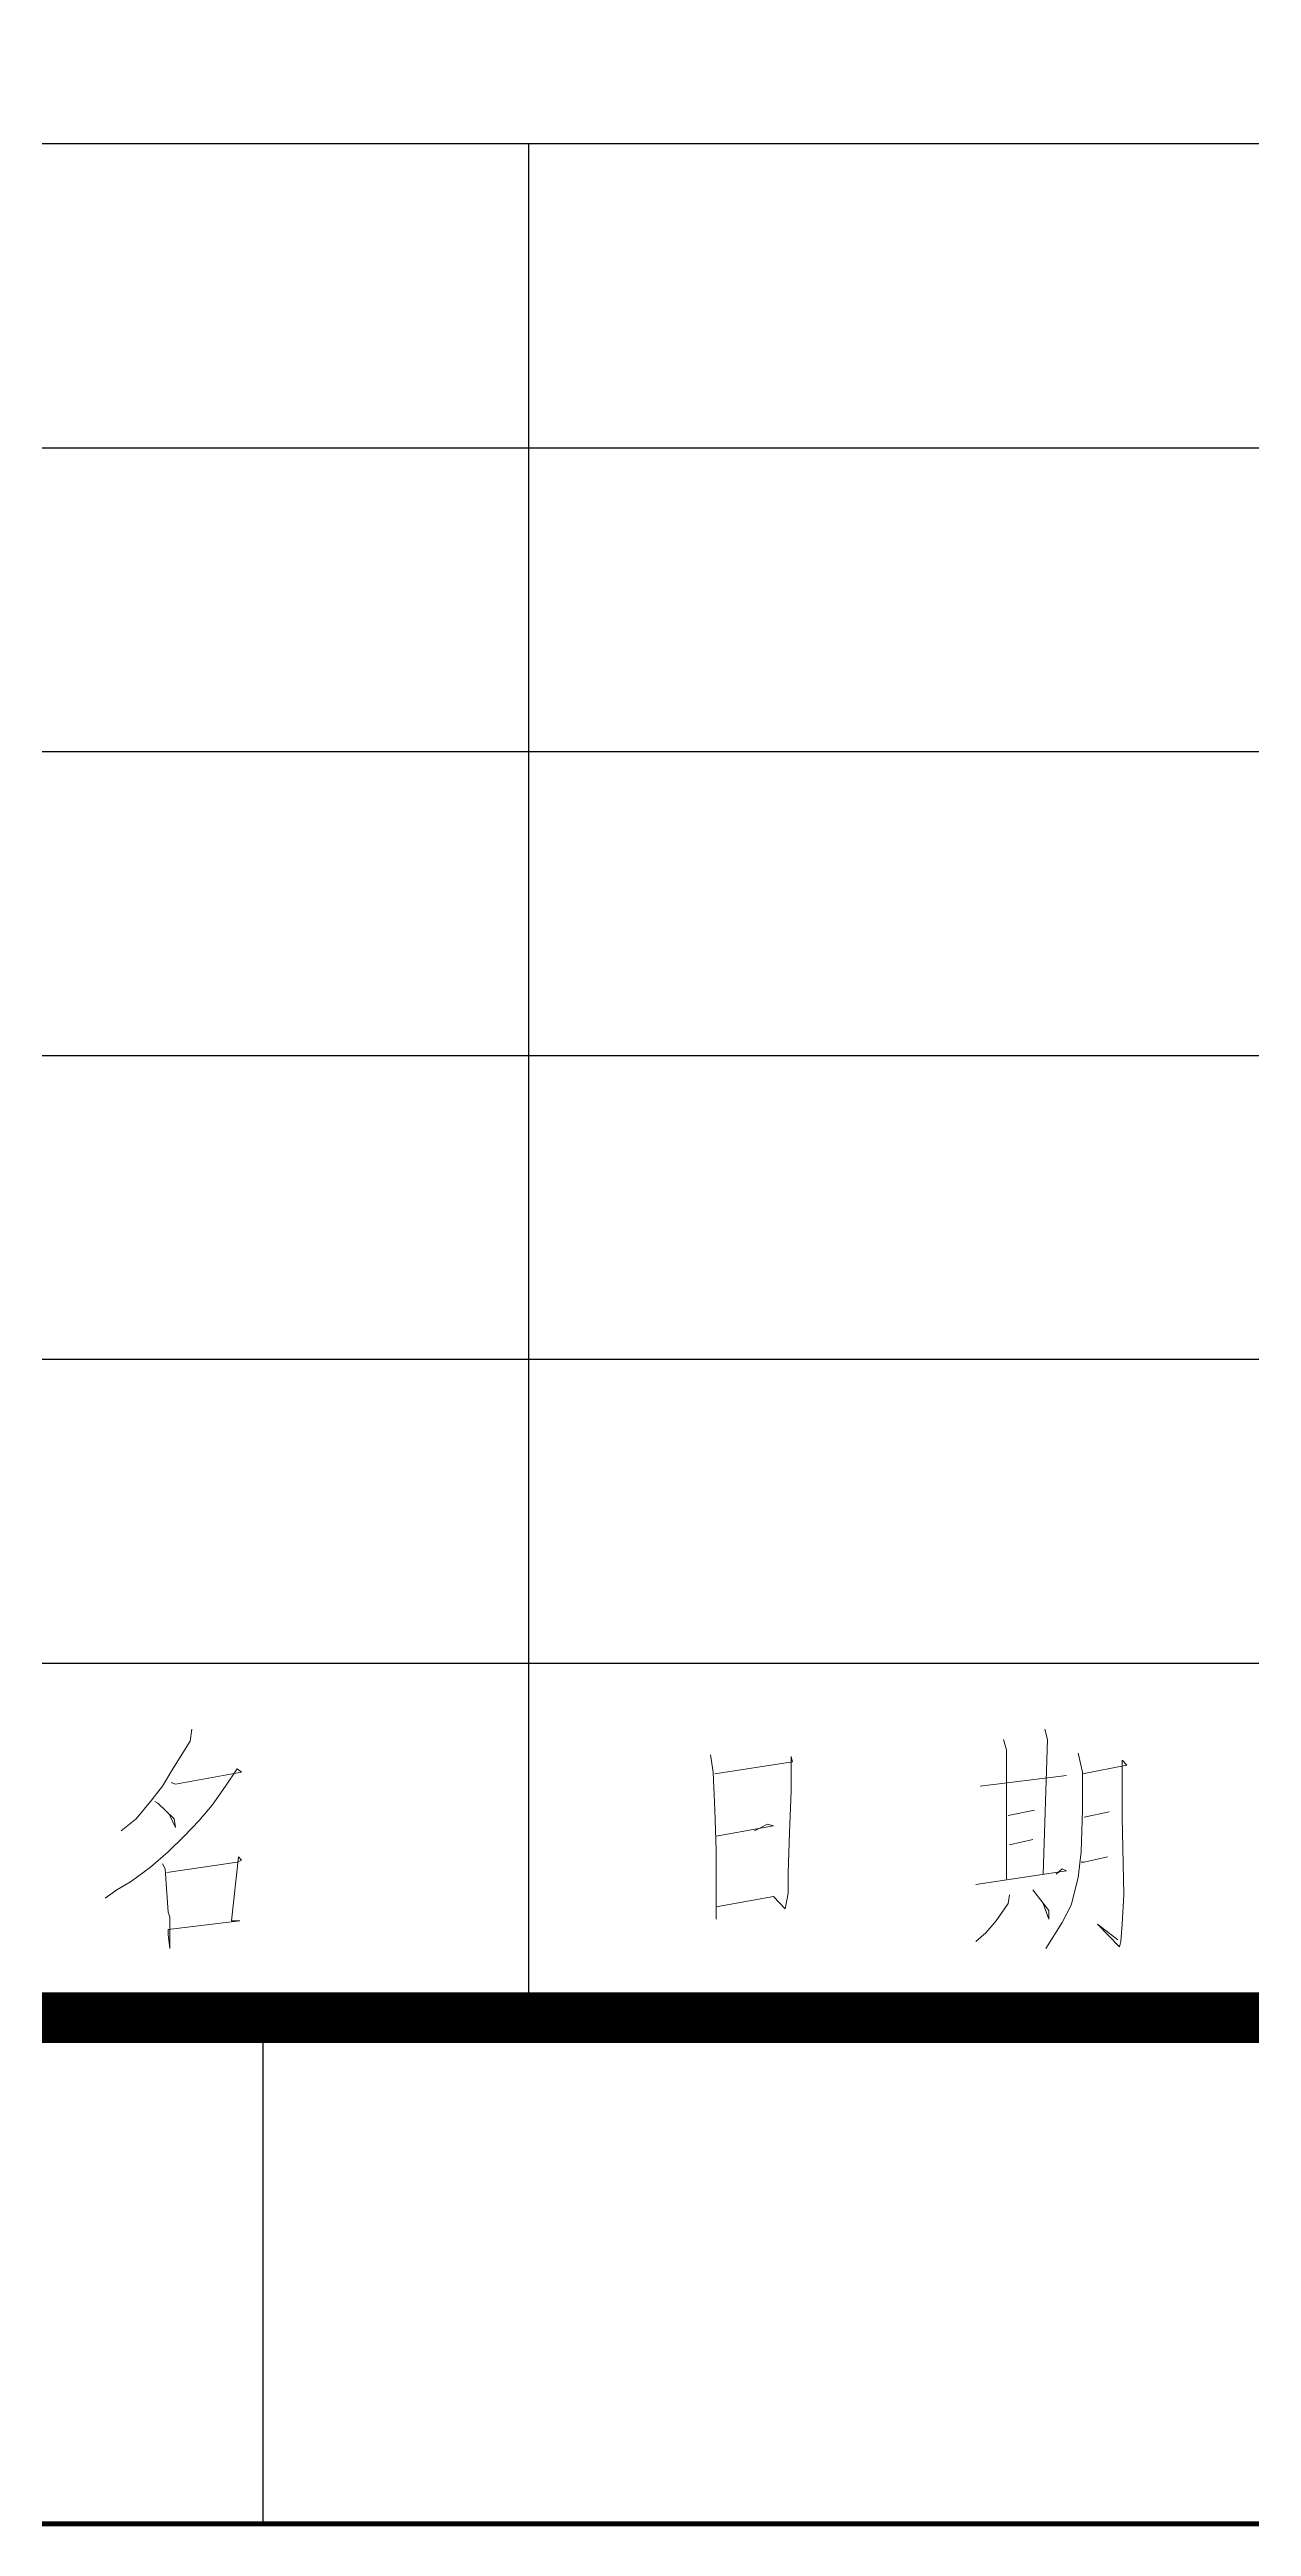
# Model space of a CAD drawing. Extents: x 175045 to 467920, y -30962 to 28493.
# Drawn here: x 354303 to 356678, y -30937 to -26045 of the extents above; entities that cross this region are included whole.
import ezdxf

# ---------------------------------------------------------------- set-up
doc = ezdxf.new("R2010")
doc.units = 0
doc.header["$LTSCALE"] = 1000
doc.header["$MEASUREMENT"] = 0
doc.layers.add('HQ1', color=7, linetype='Continuous')
doc.styles.get("Standard").update_dxf_attribs({"font": 'GBENOR', "bigfont": 'GBCBIG'})

# ---------------------------------------------------------------- blocks, each defined once
blk = doc.blocks.new('GEDI_WK_A1')
at = {"color": 3}
blk.add_line((630.75, 0), (630.75, 10), dxfattribs=at)
for points, const_width in [([(0, 0), (841, 0), (841, 594), (0, 594)], 0.1), ([(25, 10), (831, 10), (831, 584), (25, 584)], 1)]:
    blk.add_lwpolyline(points, close=True, dxfattribs=dict(at, const_width=const_width))
blk = doc.blocks.new('GEDI_HQ1_2012')
at = {"layer": 'HQ1', "color": 2}
for p, q in [((0, 37), (-65, 37)), ((-15, 0), (-15, 37)), ((-65, 31), (0, 31)), ((-65, 25), (0, 25)), ((-65, 19), (0, 19)), ((-65, 13), (0, 13)), ((-65, 7), (0, 7)), ((-65, 0), (0, 0))]:
    blk.add_line(p, q, dxfattribs=at)
at = {"layer": 'HQ1', "color": 7, "lineweight": 0}
for points in [[(-21.662, 5.697), (-21.691, 5.46), (-22.037, 4.913), (-22.241, 4.571), (-22.474, 4.265), (-22.762, 3.922), (-23.053, 3.686)], [(-5.615, 5.493), (-5.557, 5.289), (-5.557, 2.731)], [(-4.803, 5.697), (-4.749, 5.493), (-4.832, 2.833)], [(-22.066, 4.64), (-21.979, 4.607), (-20.678, 4.844), (-20.762, 4.913), (-20.995, 4.571), (-21.257, 4.196), (-21.516, 3.89), (-21.807, 3.584), (-22.124, 3.274), (-22.474, 2.968), (-22.849, 2.695), (-22.907, 2.662), (-23.141, 2.524), (-23.37, 2.356)], [(-11.411, 5.187), (-11.353, 4.844), (-11.324, 4.094), (-11.295, 3.31), (-11.295, 3.208), (-11.295, 2.662), (-11.295, 1.944), (-11.295, 2.185), (-10.165, 2.389), (-9.932, 2.148), (-9.874, 2.458), (-9.874, 2.866), (-9.845, 3.649), (-9.816, 4.469), (-9.816, 5.154), (-9.787, 5.048), (-11.324, 4.811)], [(-4.14, 5.219), (-4.053, 4.844), (-4.053, 4.094), (-4.082, 3.274), (-4.14, 2.764), (-4.282, 2.218), (-4.457, 1.875), (-4.778, 1.365)], [(-4.053, 4.811), (-3.182, 4.983), (-3.27, 5.085), (-3.27, 4.028), (-3.27, 3.959), (-3.24, 2.422), (-3.27, 1.842), (-3.299, 1.5), (-3.328, 1.398), (-3.761, 1.842), (-3.357, 1.536)], [(-6.078, 4.571), (-4.37, 4.779)], [(-22.387, 4.265), (-22.328, 4.232), (-22.008, 3.922), (-21.979, 3.755), (-22.095, 3.992)], [(-5.528, 3.992), (-5.007, 4.094)], [(-4.024, 3.959), (-3.532, 4.061)], [(-11.295, 3.584), (-10.165, 3.788), (-10.282, 3.82), (-10.541, 3.686)], [(-5.499, 3.412), (-5.036, 3.514)], [(-22.241, 3.037), (-22.183, 2.935), (-22.124, 2.083), (-22.095, 1.981), (-22.095, 1.365), (-22.124, 1.638), (-22.124, 1.74), (-20.707, 1.912), (-20.736, 1.912), (-20.878, 1.912), (-20.736, 3.172), (-20.678, 3.106), (-20.762, 3.07), (-22.153, 2.866)], [(-6.166, 2.629), (-4.37, 2.899), (-4.457, 2.935), (-4.574, 2.833)], [(-4.082, 3.07), (-4.024, 3.07), (-3.561, 3.172)], [(-5.036, 2.524), (-4.719, 2.116), (-4.719, 1.944), (-4.832, 2.25)], [(-5.499, 2.422), (-5.528, 2.25), (-5.761, 1.912), (-5.965, 1.671), (-6.166, 1.5)]]:
    blk.add_lwpolyline(points, dxfattribs=at)
blk.add_text('223344', height=0.0001).set_placement((-22.095, 1.744))

msp = doc.modelspace()

# ---------------------------------------------------------------- block references
at = {"xscale": 100, "yscale": 100, "zscale": 100}
for name, p in [('GEDI_WK_A1', (291650.1, -30931.7)), ('GEDI_HQ1_2012', (356750.1, -29931.7))]:
    msp.add_blockref(name, p, dxfattribs=at)

doc.saveas('drawing.dxf')
